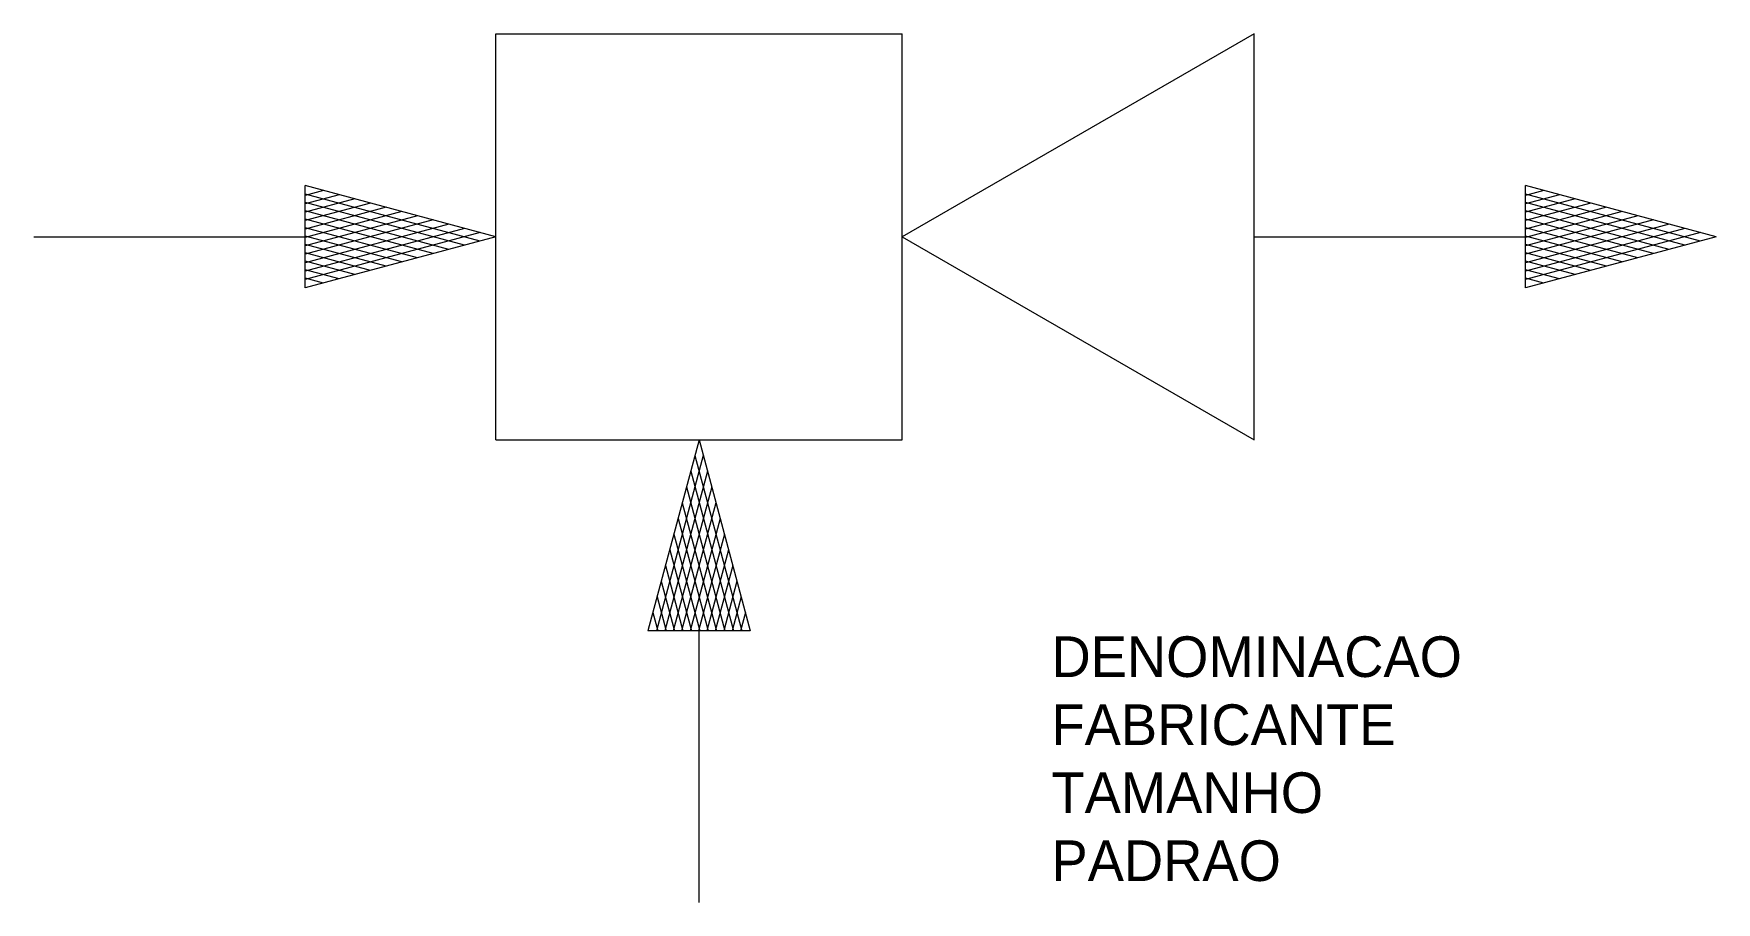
# Model space of a CAD drawing. Extents: x 87 to 294, y 101 to 208.
import ezdxf

# ---------------------------------------------------------------- set-up
doc = ezdxf.new("R2010")
doc.units = 0
doc.layers.add('TUPY', color=3, linetype='CONTINUOUS')

msp = doc.modelspace()

# ---------------------------------------------------------------- linework, layer by layer
at = {"layer": 'TUPY', "color": 0}
for p, q in [((144.27, 208.02), (194.27, 208.02)), ((144.27, 158.02), (144.27, 208.02)), ((194.27, 158.02), (194.27, 208.02)), ((144.27, 183.02), (120.78, 189.32)), ((120.78, 176.73), (120.78, 189.32)), ((123.02, 188.72), (120.78, 188.12)), ((271, 176.73), (271, 189.32)), ((294.49, 183.02), (271, 189.32)), ((273.24, 188.72), (271, 188.12)), ((142.34, 182.5), (120.78, 188.28)), ((124.96, 188.2), (120.78, 187.08)), ((126.89, 187.68), (120.78, 186.04)), ((140.41, 181.99), (120.78, 187.25)), ((128.82, 187.16), (120.78, 185.01)), ((130.75, 186.65), (120.78, 183.97)), ((292.56, 182.5), (271, 188.28)), ((275.18, 188.2), (271, 187.08)), ((277.11, 187.68), (271, 186.04)), ((290.63, 181.99), (271, 187.25)), ((279.04, 187.16), (271, 185.01)), ((280.97, 186.65), (271, 183.97)), ((138.48, 181.47), (120.78, 186.21)), ((132.68, 186.13), (120.78, 182.94)), ((134.62, 185.61), (120.78, 181.9)), ((136.55, 180.95), (120.78, 185.18)), ((136.55, 185.09), (120.78, 180.87)), ((138.48, 184.57), (120.78, 179.83)), ((288.7, 181.47), (271, 186.21)), ((282.9, 186.13), (271, 182.94)), ((284.83, 185.61), (271, 181.9)), ((286.77, 180.95), (271, 185.18)), ((286.77, 185.09), (271, 180.87)), ((288.7, 184.57), (271, 179.83)), ((87.36, 183.02), (120.78, 183.02)), ((134.62, 180.43), (120.78, 184.14)), ((140.41, 184.06), (120.78, 178.8)), ((142.34, 183.54), (120.78, 177.76)), ((132.68, 179.92), (120.78, 183.11)), ((144.27, 183.02), (120.78, 176.73)), ((237.58, 183.02), (271, 183.02)), ((284.83, 180.43), (271, 184.14)), ((290.63, 184.06), (271, 178.8)), ((292.56, 183.54), (271, 177.76)), ((282.9, 179.92), (271, 183.11)), ((294.49, 183.02), (271, 176.73)), ((130.75, 179.4), (120.78, 182.07)), ((128.82, 178.88), (120.78, 181.03)), ((280.97, 179.4), (271, 182.07)), ((279.04, 178.88), (271, 181.03)), ((126.89, 178.36), (120.78, 180)), ((124.96, 177.85), (120.78, 178.96)), ((277.11, 178.36), (271, 180)), ((275.18, 177.85), (271, 178.96)), ((123.02, 177.33), (120.78, 177.93)), ((273.24, 177.33), (271, 177.93)), ((144.27, 158.02), (194.27, 158.02)), ((169.27, 158.02), (162.98, 134.53)), ((169.27, 158.02), (175.57, 134.53)), ((169.79, 156.09), (164.02, 134.53)), ((168.76, 156.09), (174.53, 134.53)), ((170.31, 154.16), (165.05, 134.53)), ((168.24, 154.16), (173.5, 134.53)), ((170.83, 152.23), (166.09, 134.53)), ((167.72, 152.23), (172.46, 134.53)), ((171.35, 150.29), (167.12, 134.53)), ((167.2, 150.29), (171.43, 134.53)), ((166.69, 148.36), (170.39, 134.53)), ((171.86, 148.36), (168.16, 134.53)), ((166.17, 146.43), (169.36, 134.53)), ((172.38, 146.43), (169.19, 134.53)), ((165.65, 144.5), (168.32, 134.53)), ((172.9, 144.5), (170.23, 134.53)), ((165.13, 142.57), (167.29, 134.53)), ((173.42, 142.57), (171.26, 134.53)), ((164.62, 140.64), (166.25, 134.53)), ((173.93, 140.64), (172.3, 134.53)), ((163.58, 136.77), (164.18, 134.53)), ((164.1, 138.7), (165.22, 134.53)), ((174.45, 138.7), (173.33, 134.53)), ((174.97, 136.77), (174.37, 134.53)), ((175.57, 134.53), (162.98, 134.53)), ((169.27, 101.1), (169.27, 134.53))]:
    msp.add_line(p, q, dxfattribs=at)
msp.add_lwpolyline([(237.58, 158.02), (237.58, 208.02), (194.27, 183.02)], close=True, dxfattribs=at)

# ---------------------------------------------------------------- texts
at = {"layer": 'TUPY', "color": 0, "flags": 1}
for tag, p, s in [('DENOMINACAO', (212.65, 128.84), 'EJETOR'), ('FABRICANTE', (212.65, 120.47), ''), ('TAMANHO', (212.65, 112.1), ''), ('PADRAO', (212.65, 103.73), '')]:
    msp.add_attdef(tag, p, s, height=5, dxfattribs=at)

doc.saveas('drawing.dxf')
